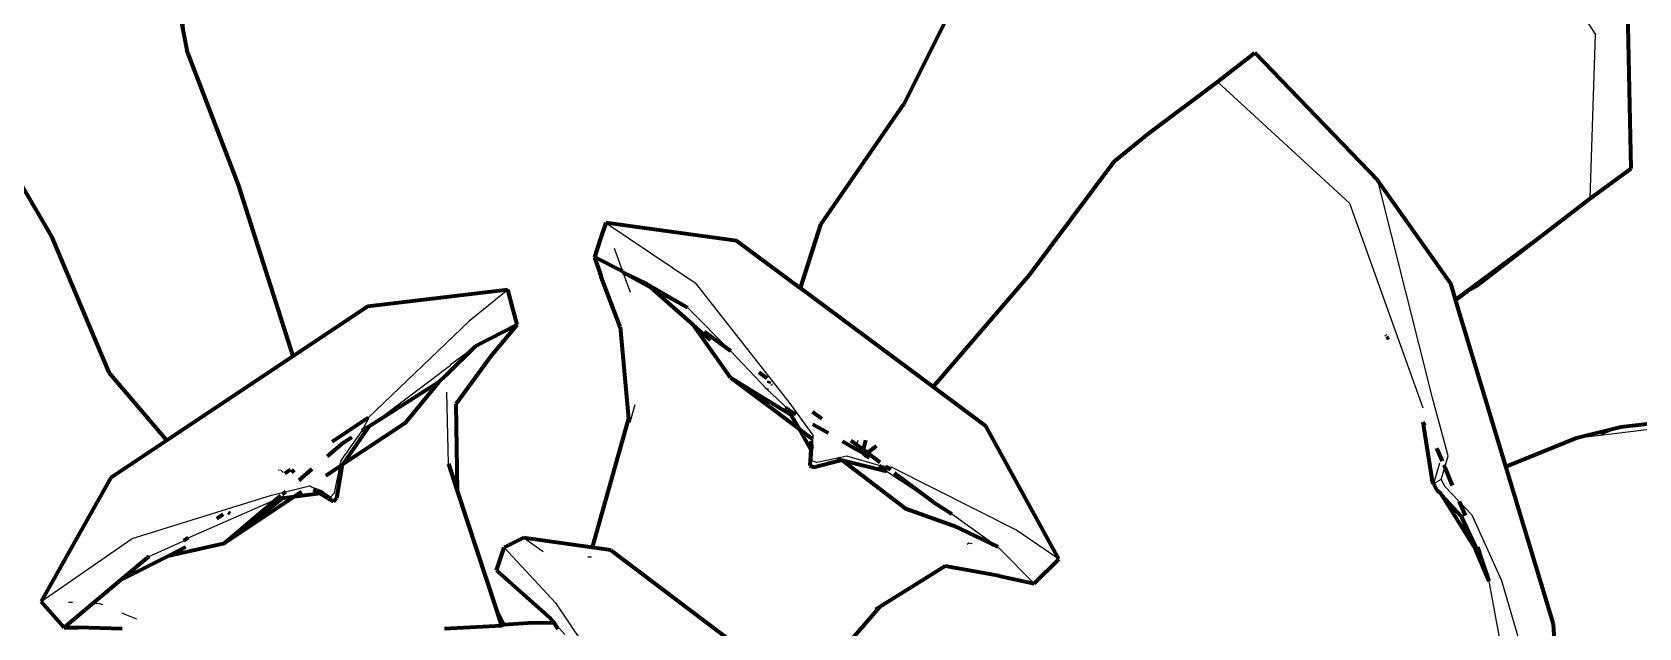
# Model space of a CAD drawing. Header units: millimetres. Extents: x 4307 to 31003, y 2809 to 20009.
# Drawn here: x 11353.1 to 11418.1, y 9364.9 to 9389 of the extents above; entities that cross this region are included whole.
import ezdxf

# ---------------------------------------------------------------- set-up
doc = ezdxf.new("R2010")
doc.units = ezdxf.units.MM
doc.layers.add('ProfileEdges', color=7, linetype='Continuous')

msp = doc.modelspace()

# ---------------------------------------------------------------- linework, layer by layer
for p, q in [((11410.632, 9397.699), (11416.372, 9388.917)), ((11359.319, 9388.282), (11359.187, 9389.521)), ((11416.156, 9382.26), (11416.372, 9388.917)), ((11396.878, 9383.772), (11401.071, 9386.998)), ((11401.071, 9386.998), (11406.417, 9382.078)), ((11409.782, 9374.139), (11407.56, 9382.99)), ((11406.417, 9382.078), (11409.388, 9373.78)), ((11416.156, 9382.26), (11410.697, 9378.207)), ((11376.291, 9381.286), (11379.905, 9378.844)), ((11384.997, 9381.217), (11384.151, 9378.644)), ((11376.979, 9379.31), (11376.639, 9380.245)), ((11377.292, 9378.451), (11376.996, 9379.263)), ((11379.905, 9378.844), (11383.708, 9374.013)), ((11372.316, 9378.566), (11370.757, 9377.296)), ((11379.595, 9377.854), (11381.355, 9376.073)), ((11370.757, 9377.296), (11366.67, 9373.377)), ((11407.837, 9376.705), (11407.936, 9376.759)), ((11370.048, 9375.584), (11371.011, 9376.275)), ((11381.355, 9376.073), (11382.816, 9374.539)), ((11366.7, 9373.03), (11369.995, 9375.51)), ((11369.995, 9375.51), (11370.048, 9375.584)), ((11369.84, 9375.061), (11369.839, 9375.123)), ((11383.036, 9374.749), (11382.968, 9374.692)), ((11369.922, 9371.509), (11369.855, 9374.412)), ((11382.816, 9374.539), (11383.664, 9373.737)), ((11410.408, 9371.83), (11409.782, 9374.139)), ((11377.274, 9373.203), (11377.475, 9373.915)), ((11383.708, 9374.013), (11384.67, 9372.668)), ((11416.572, 9372.677), (11423.618, 9373.525)), ((11366.406, 9372.844), (11365.556, 9371.648)), ((11366.671, 9373.317), (11366.406, 9372.844)), ((11366.67, 9373.377), (11366.671, 9373.317)), ((11417.402, 9373.007), (11416.572, 9372.677)), ((11384.654, 9372.117), (11384.651, 9371.993)), ((11384.665, 9372.513), (11384.654, 9372.117)), ((11384.67, 9372.668), (11384.665, 9372.513)), ((11386.45, 9372.282), (11386.41, 9372.124)), ((11386.495, 9372.459), (11386.45, 9372.282)), ((11415.606, 9372.56), (11416.572, 9372.677)), ((11365.556, 9371.648), (11365.505, 9371.396)), ((11384.555, 9371.441), (11384.641, 9371.649)), ((11384.651, 9371.993), (11384.641, 9371.649)), ((11384.641, 9371.649), (11384.835, 9371.567)), ((11385.688, 9371.746), (11384.835, 9371.567)), ((11386.046, 9371.821), (11385.688, 9371.746)), ((11387.367, 9371.443), (11386.046, 9371.821)), ((11410.056, 9371.537), (11409.819, 9370.695)), ((11410.267, 9371.366), (11410.408, 9371.83)), ((11363.04, 9371.28), (11363.042, 9371.248)), ((11363.109, 9371.263), (11363.219, 9371.159)), ((11365.505, 9371.396), (11365.285, 9370.319)), ((11387.632, 9371.403), (11387.367, 9371.443)), ((11387.893, 9371.364), (11387.632, 9371.403)), ((11387.662, 9371.211), (11389.568, 9369.962)), ((11392.904, 9368.837), (11387.893, 9371.364)), ((11410.12, 9370.883), (11409.819, 9370.695)), ((11410.12, 9370.883), (11410.267, 9371.366)), ((11410.12, 9370.883), (11410.269, 9370.587)), ((11357.11, 9368.485), (11362.748, 9370.237)), ((11362.748, 9370.237), (11363.311, 9370.38)), ((11363.311, 9370.38), (11364.284, 9370.626)), ((11364.756, 9370.368), (11364.284, 9370.626)), ((11365.137, 9370.159), (11364.868, 9370.33)), ((11365.285, 9370.319), (11365.137, 9370.159)), ((11365.137, 9370.159), (11365.268, 9369.985)), ((11410.85, 9369.984), (11410.269, 9370.587)), ((11359.381, 9368.515), (11362.947, 9370.079)), ((11411.362, 9369.451), (11410.85, 9369.984)), ((11390.305, 9369.483), (11392.175, 9368.148)), ((11411.362, 9369.451), (11412.57, 9366.785)), ((11353.427, 9365.934), (11357.11, 9368.485)), ((11357.785, 9367.758), (11359.201, 9368.394)), ((11373.753, 9367.94), (11372.959, 9368.519)), ((11390.921, 9368.261), (11390.988, 9368.304)), ((11390.988, 9368.304), (11391.135, 9368.279)), ((11394.637, 9367.647), (11392.904, 9368.837)), ((11374.251, 9365.884), (11372.175, 9368.123)), ((11392.194, 9368.103), (11392.175, 9368.148)), ((11392.194, 9368.103), (11392.225, 9368.098)), ((11393.643, 9366.659), (11392.225, 9368.098)), ((11412.052, 9366.76), (11413.674, 9357.96)), ((11412.57, 9366.785), (11415.081, 9358.1)), ((11354.685, 9365.887), (11354.528, 9365.894)), ((11355.797, 9365.842), (11355.62, 9365.849)), ((11355.918, 9365.791), (11355.797, 9365.842)), ((11374.251, 9365.884), (11376.559, 9362.45)), ((11384.084, 9361.908), (11387.232, 9365.608)), ((11357.295, 9365.211), (11356.693, 9365.465)), ((11372.085, 9364.951), (11372.044, 9365.031)), ((11373.229, 9365.016), (11373.35, 9365.069)), ((11374.195, 9365.083), (11374.63, 9364.598))]:
    msp.add_line(p, q)
at = {"layer": 'ProfileEdges', "lineweight": 211}
for p, q in [((11390.735, 9390.859), (11388.355, 9386.083)), ((11358.954, 9390.144), (11359.319, 9388.282)), ((11417.819, 9383.481), (11417.69, 9389.904)), ((11361.41, 9382.822), (11359.319, 9388.282)), ((11401.071, 9386.998), (11402.574, 9388.169)), ((11407.56, 9382.99), (11402.574, 9388.169)), ((11398.27, 9384.899), (11401.071, 9386.998)), ((11384.997, 9381.217), (11388.355, 9386.083)), ((11351.2, 9385.221), (11353.834, 9380.721)), ((11396.878, 9383.772), (11398.27, 9384.899)), ((11393.454, 9379.168), (11396.878, 9383.772)), ((11416.156, 9382.26), (11417.819, 9383.481)), ((11363.634, 9375.874), (11361.41, 9382.822)), ((11410.512, 9378.82), (11407.56, 9382.99)), ((11411.547, 9378.711), (11416.156, 9382.26)), ((11376.291, 9381.286), (11376.059, 9380.598)), ((11381.59, 9380.549), (11376.291, 9381.286)), ((11384.175, 9378.627), (11384.997, 9381.217)), ((11353.834, 9380.721), (11356.159, 9375.213)), ((11376.059, 9380.598), (11375.831, 9379.895)), ((11384.151, 9378.644), (11381.59, 9380.549)), ((11375.831, 9379.895), (11376.104, 9379.09)), ((11376.979, 9379.31), (11375.831, 9379.895)), ((11376.996, 9379.263), (11376.979, 9379.31)), ((11377.93, 9378.824), (11376.996, 9379.263)), ((11378.128, 9378.649), (11376.996, 9379.263)), ((11376.867, 9377.061), (11376.104, 9379.09)), ((11377.93, 9378.824), (11379.595, 9377.854)), ((11378.128, 9378.649), (11377.93, 9378.824)), ((11379.836, 9377.139), (11378.128, 9378.649)), ((11379.595, 9377.854), (11378.128, 9378.649)), ((11384.175, 9378.627), (11384.151, 9378.644)), ((11389.544, 9374.634), (11384.175, 9378.627)), ((11389.544, 9374.634), (11393.454, 9379.168)), ((11410.697, 9378.207), (11410.512, 9378.82)), ((11411.206, 9378.526), (11411.547, 9378.711)), ((11372.316, 9378.566), (11366.647, 9377.885)), ((11372.707, 9377.151), (11372.316, 9378.566)), ((11410.711, 9378.158), (11410.697, 9378.207)), ((11410.76, 9378.19), (11410.711, 9378.158)), ((11412.747, 9371.399), (11410.711, 9378.158)), ((11410.76, 9378.19), (11411.206, 9378.526)), ((11366.647, 9377.885), (11363.634, 9375.874)), ((11372.707, 9377.151), (11371.011, 9376.275)), ((11371.641, 9375.892), (11372.707, 9377.151)), ((11376.867, 9377.061), (11377.207, 9373.345)), ((11381.337, 9375.007), (11379.836, 9377.139)), ((11380.527, 9376.528), (11379.836, 9377.139)), ((11381.355, 9376.073), (11380.289, 9376.866)), ((11369.839, 9375.123), (11371.011, 9376.275)), ((11408, 9376.629), (11407.895, 9376.573)), ((11363.634, 9375.874), (11358.515, 9372.457)), ((11371.641, 9375.892), (11370.212, 9373.924)), ((11356.159, 9375.213), (11358.515, 9372.457)), ((11369.534, 9374.823), (11366.7, 9373.03)), ((11368.165, 9373.166), (11369.534, 9374.823)), ((11369.534, 9374.823), (11369.839, 9375.123)), ((11381.337, 9375.007), (11384.13, 9372.914)), ((11381.337, 9375.007), (11383.798, 9373.501)), ((11382.828, 9374.977), (11382.506, 9375.217)), ((11382.895, 9374.775), (11382.926, 9374.87)), ((11382.816, 9374.539), (11382.83, 9374.581)), ((11391.681, 9373.045), (11389.544, 9374.634)), ((11370.212, 9373.924), (11370.269, 9370.424)), ((11383.664, 9373.737), (11383.544, 9373.759)), ((11383.725, 9373.656), (11383.664, 9373.737)), ((11383.984, 9373.51), (11383.725, 9373.656)), ((11383.798, 9373.501), (11383.725, 9373.656)), ((11383.798, 9373.501), (11383.879, 9373.451)), ((11384.13, 9372.914), (11383.798, 9373.501)), ((11385.035, 9373.335), (11384.664, 9373.611)), ((11417.402, 9373.007), (11425.603, 9373.952)), ((11366.67, 9373.377), (11365.205, 9372.4)), ((11368.165, 9373.166), (11365.649, 9371.492)), ((11365.649, 9371.492), (11366.7, 9373.03)), ((11366.7, 9373.03), (11366.406, 9372.844)), ((11377.207, 9373.345), (11375.735, 9368.117)), ((11384.13, 9372.914), (11384.665, 9372.513)), ((11384.594, 9372.093), (11384.13, 9372.914)), ((11384.667, 9373.121), (11385.29, 9372.765)), ((11394.637, 9367.647), (11391.681, 9373.045)), ((11409.388, 9373.205), (11409.748, 9370.889)), ((11409.476, 9373.069), (11409.388, 9373.205)), ((11415.606, 9372.56), (11417.402, 9373.007)), ((11358.515, 9372.457), (11356.244, 9370.941)), ((11365.671, 9372.375), (11365.002, 9371.809)), ((11365.671, 9372.375), (11366.007, 9372.59)), ((11384.614, 9372.424), (11384.594, 9372.093)), ((11384.654, 9372.117), (11384.614, 9372.424)), ((11385.881, 9372.427), (11386.41, 9372.124)), ((11386.45, 9372.282), (11386.231, 9372.445)), ((11386.41, 9372.124), (11386.701, 9371.958)), ((11386.728, 9372.075), (11386.45, 9372.282)), ((11386.728, 9372.075), (11386.821, 9372.476)), ((11386.889, 9371.956), (11387.257, 9372.239)), ((11409.938, 9372.144), (11410.158, 9371.623)), ((11412.747, 9371.399), (11415.606, 9372.56)), ((11365.59, 9371.453), (11365.505, 9371.396)), ((11365.59, 9371.453), (11365.649, 9371.492)), ((11365.599, 9371.403), (11365.59, 9371.453)), ((11369.922, 9371.509), (11370.269, 9370.424)), ((11384.594, 9372.093), (11384.555, 9371.441)), ((11384.651, 9371.993), (11384.594, 9372.093)), ((11384.721, 9371.381), (11385.811, 9371.654)), ((11385.688, 9371.746), (11385.811, 9371.654)), ((11385.811, 9371.654), (11385.864, 9371.667)), ((11385.864, 9371.667), (11387.662, 9371.211)), ((11385.864, 9371.667), (11388.423, 9369.697)), ((11386.701, 9371.958), (11386.728, 9372.075)), ((11386.701, 9371.958), (11386.771, 9371.866)), ((11386.889, 9371.956), (11386.728, 9372.075)), ((11386.771, 9371.866), (11386.889, 9371.956)), ((11386.771, 9371.866), (11386.951, 9371.765)), ((11387.404, 9371.572), (11386.889, 9371.956)), ((11410.222, 9371.472), (11410.267, 9371.366)), ((11356.244, 9370.941), (11353.427, 9365.934)), ((11363.514, 9371.271), (11363.291, 9371.123)), ((11363.667, 9371.165), (11363.556, 9371.272)), ((11364.387, 9371.289), (11363.856, 9370.84)), ((11365.505, 9371.396), (11364.953, 9371.029)), ((11365.599, 9371.403), (11365.385, 9370.126)), ((11384.555, 9371.441), (11384.721, 9371.381)), ((11387.367, 9371.443), (11387.662, 9371.211)), ((11387.818, 9371.264), (11387.632, 9371.403)), ((11389.568, 9369.962), (11387.989, 9371.137)), ((11409.819, 9370.695), (11409.748, 9370.889)), ((11410.267, 9371.366), (11410.574, 9370.638)), ((11414.673, 9365.007), (11412.747, 9371.399)), ((11363.667, 9370.173), (11360.852, 9368.3)), ((11363.11, 9370.209), (11362.947, 9370.079)), ((11363.311, 9370.38), (11363.176, 9370.265)), ((11363.186, 9370.11), (11363.269, 9370.174)), ((11363.667, 9370.173), (11363.186, 9370.11)), ((11363.97, 9370.375), (11363.667, 9370.173)), ((11364.719, 9370.311), (11363.667, 9370.173)), ((11364.454, 9370.468), (11364.719, 9370.311)), ((11364.756, 9370.368), (11364.454, 9370.468)), ((11364.833, 9370.326), (11364.719, 9370.311)), ((11364.719, 9370.311), (11365.268, 9369.985)), ((11364.833, 9370.326), (11364.756, 9370.368)), ((11364.868, 9370.33), (11364.833, 9370.326)), ((11370.269, 9370.424), (11371.849, 9365.623)), ((11409.819, 9370.695), (11409.95, 9370.451)), ((11409.95, 9370.451), (11410.073, 9370.351)), ((11410.073, 9370.351), (11410.133, 9370.254)), ((11410.133, 9370.254), (11410.933, 9369.392)), ((11410.133, 9370.254), (11411.484, 9368.096)), ((11360.852, 9368.3), (11363.186, 9370.11)), ((11362.947, 9370.079), (11360.852, 9368.3)), ((11361.075, 9369.49), (11361.011, 9369.544)), ((11363.186, 9370.11), (11362.947, 9370.079)), ((11365.268, 9369.985), (11365.385, 9370.126)), ((11388.423, 9369.697), (11390.361, 9369.019)), ((11389.568, 9369.962), (11390.305, 9369.483)), ((11410.85, 9369.984), (11411.091, 9369.414)), ((11360.795, 9369.458), (11360.542, 9369.289)), ((11390.361, 9369.019), (11392.175, 9368.148)), ((11411.75, 9367.67), (11410.933, 9369.392)), ((11410.933, 9369.392), (11411.484, 9368.096)), ((11358.613, 9367.8), (11360.852, 9368.3)), ((11359.381, 9368.515), (11359.201, 9368.394)), ((11372.959, 9368.519), (11372.175, 9368.123)), ((11375.735, 9368.117), (11372.959, 9368.519)), ((11358.613, 9367.8), (11356.64, 9366.797)), ((11357.785, 9367.758), (11356.64, 9366.797)), ((11359.265, 9368.131), (11358.613, 9367.8)), ((11371.862, 9367.195), (11372.175, 9368.123)), ((11375.632, 9367.752), (11375.624, 9367.722)), ((11376.491, 9368.007), (11375.735, 9368.117)), ((11376.491, 9368.007), (11382.475, 9363.49)), ((11393.643, 9366.659), (11394.637, 9367.647)), ((11411.484, 9368.096), (11411.75, 9367.67)), ((11411.484, 9368.096), (11412.052, 9366.76)), ((11411.591, 9368.141), (11411.75, 9367.67)), ((11411.75, 9367.67), (11412.052, 9366.76)), ((11371.862, 9367.195), (11374.056, 9365.238)), ((11390.03, 9367.366), (11387.372, 9365.697)), ((11392.205, 9366.97), (11390.03, 9367.366)), ((11392.205, 9366.97), (11393.643, 9366.659)), ((11356.64, 9366.797), (11354.36, 9364.885)), ((11353.427, 9365.934), (11354.36, 9364.885)), ((11372.162, 9364.986), (11371.849, 9365.623)), ((11371.849, 9365.623), (11372.044, 9365.031)), ((11384.084, 9361.908), (11387.372, 9365.697)), ((11387.372, 9365.697), (11387.232, 9365.608)), ((11372.085, 9364.951), (11369.752, 9364.818)), ((11372.162, 9364.986), (11372.085, 9364.951)), ((11373.35, 9365.069), (11372.162, 9364.986)), ((11372.177, 9364.956), (11372.162, 9364.986)), ((11373.35, 9365.069), (11374.195, 9365.083)), ((11374.056, 9365.238), (11374.195, 9365.083)), ((11374.356, 9364.816), (11374.195, 9365.083)), ((11415.081, 9358.1), (11414.673, 9365.007)), ((11354.36, 9364.885), (11354.901, 9364.878)), ((11356.705, 9364.829), (11354.901, 9364.878))]:
    msp.add_line(p, q, dxfattribs=at)

doc.saveas('drawing.dxf')
